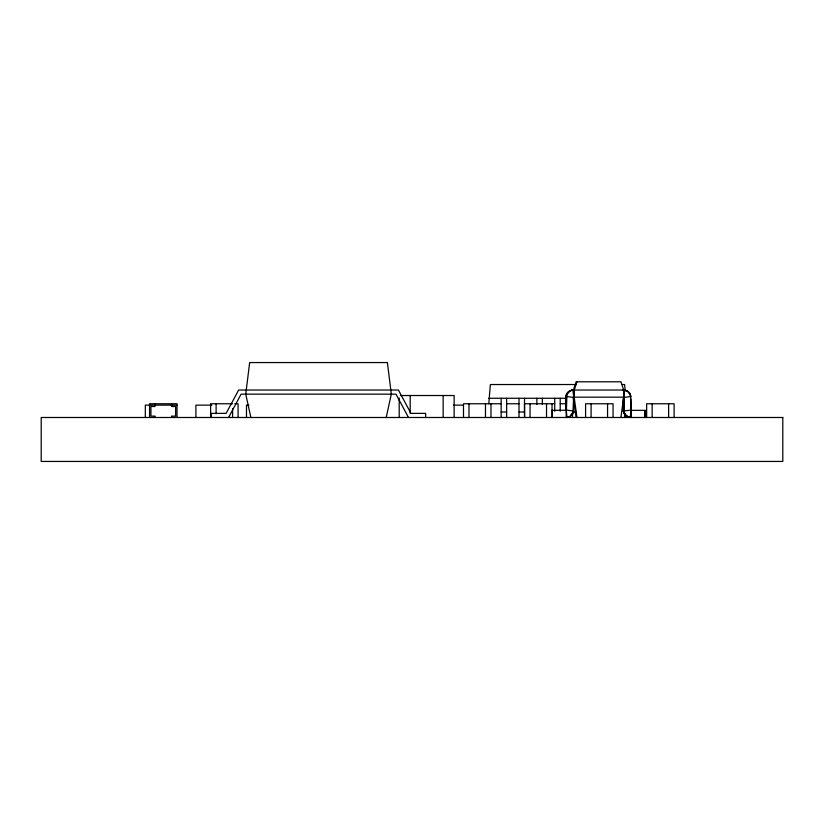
<?xml version="1.0" encoding="UTF-8"?>
<svg xmlns="http://www.w3.org/2000/svg" width="824" height="824" viewBox="0 0 824 824"><rect width="100%" height="100%" fill="white"/><g stroke="black" fill="none" stroke-linecap="round" stroke-linejoin="round"><path stroke-width="1.24" d="M571.413 390.277A7.416 7.416 0 0 0 566.17 395.52L565.573 410.342L566.026 395.52A7.416 7.416 0 0 1 571.269 390.277L573.895 390.03L573.556 397.25M566.325 410.146L566.582 395.52A7.416 7.416 0 0 1 571.825 390.277M567.973 417.243A7.416 7.416 0 0 0 573.216 412L573.628 397.374M566.449 396.519L573.617 397.446L573.37 412A7.416 7.416 0 0 1 568.117 417.243L566.057 417.49M488.797 403.76L490.362 384.53L575.997 384.53M624.561 417.49L624.994 413.751M566.469 410.146L566.727 395.52A7.416 7.416 0 0 1 571.969 390.277M620.936 417.49L624.53 390.143L623.83 390.143M386.188 417.49L391.318 394.15L387.404 362.56L249.662 362.56L245.748 394.15L250.877 417.49M576.985 381.79L574.266 390.03L574.163 397.168L576.985 417.49M573.36 390.03L576.141 381.79L620.936 381.79L623.706 390.03L624.129 412A7.416 7.416 0 0 0 629.371 417.243M228.578 417.49L241.102 394.15L395.963 394.15L408.488 417.49M573.102 397.302L576.141 417.49M551.596 410.352L566.253 410.27L566.984 417.377M573.823 397.178L572.824 390.143M623.881 397.446L630.896 396.519L630.772 395.52A7.416 7.416 0 0 0 625.519 390.277L623.459 390.03M622.007 384.53L624.561 384.53L625.272 390.772M573.195 390.03L623.706 390.03M400.423 395.52L454.137 395.52L454.137 417.49M630.751 396.519L631.297 417.49L628.949 417.243M573.195 397.168L623.675 397.178M488.797 398.27L566.387 398.27M232.584 403.76L210.614 403.76L210.614 417.49M234.788 403.76L238.085 403.76L238.085 417.49M501.157 403.76L463.5 403.76L463.5 417.49M506.647 403.76L519.007 403.76M554.717 403.76L524.507 403.76L524.558 417.49L524.507 398.27M560.207 403.76L566.387 403.76M148.99 405.13L145.323 405.13L145.323 417.49M149.556 405.13L177.026 405.13M211.789 405.13L195.916 405.13L195.916 417.49M248.93 405.13L246.489 405.13L246.489 417.49M453.519 405.13L463.284 405.13M566.335 410.074L573.35 411.001M630.772 398.981L631.019 410.074L623.294 411.001L623.212 401.144M630.597 410.352L645.202 410.352L645.202 417.49M501.157 412L506.647 412M519.007 412L524.507 412M575.863 412L572.567 412L572.567 417.49M629.67 417.377L630.37 417.377L630.803 410.342M622.903 390.03L625.241 390.277A7.416 7.416 0 0 1 630.494 395.52M629.814 417.377L628.671 417.243A7.416 7.416 0 0 1 623.428 412L623.294 411.001M623.449 411.001L623.572 412A7.416 7.416 0 0 0 628.815 417.243M623.747 398.672L623.984 412A7.416 7.416 0 0 0 629.227 417.243M623.614 398.672L623.727 411.001M623.335 398.672L623.85 412A7.416 7.416 0 0 0 629.093 417.243M674.114 417.49L674.114 403.76L646.644 403.76L646.644 417.49M668.625 403.76L668.625 417.49M652.144 403.76L652.144 417.49M645.058 410.352L644.924 417.49M613.056 417.49L613.056 403.76L585.586 403.76L585.586 417.49M607.566 403.76L607.566 417.49M591.086 403.76L591.086 417.49M566.201 410.352L566.201 417.49M560.207 398.27L560.207 411.248M554.717 398.27L554.717 411.248M552.296 410.352L552.296 417.49M552.029 403.76L552.029 417.49M546.528 403.76L546.528 417.49M542.357 398.27L542.357 404.512M536.867 398.27L536.867 404.512M530.048 403.76L530.048 417.49M519.007 398.27L519.007 417.49M506.647 398.27L506.647 417.49M501.157 398.27L501.157 417.49M490.97 403.76L490.97 417.49M485.47 403.76L485.47 417.49M468.99 403.76L468.99 417.49M443.147 395.52L443.147 417.49M425.648 417.49L425.648 413.37L410.949 413.37L398.425 390.03L238.641 390.03L226.116 413.37L211.407 413.37L211.407 417.49M410.187 395.52L410.187 413.463M399.197 397.961L399.197 417.49M232.584 408.756L232.584 417.49M216.104 403.76L216.104 413.751M177.026 417.49L177.026 403.76L149.556 403.76L149.556 417.49M171.526 403.76L171.526 406.51L175.646 406.51L175.646 416.12L171.526 416.12L171.526 417.49M155.046 403.76L155.046 406.51L150.926 406.51L150.926 416.12L155.046 416.12L155.046 417.49M572.072 413.782A7.416 7.416 0 0 1 570.888 415.317M569.353 416.501A7.416 7.416 0 0 1 567.561 417.243M571.918 413.782A7.416 7.416 0 0 1 570.744 415.317M569.209 416.501A7.416 7.416 0 0 1 567.417 417.243M624.819 390.277A7.416 7.416 0 0 1 626.611 391.019M624.963 390.277A7.416 7.416 0 0 1 626.755 391.019M628.29 392.203A7.416 7.416 0 0 1 630.216 395.52M782.8 417.49L41.2 417.49L41.2 461.44L782.8 461.44L782.8 417.49"/></g></svg>
